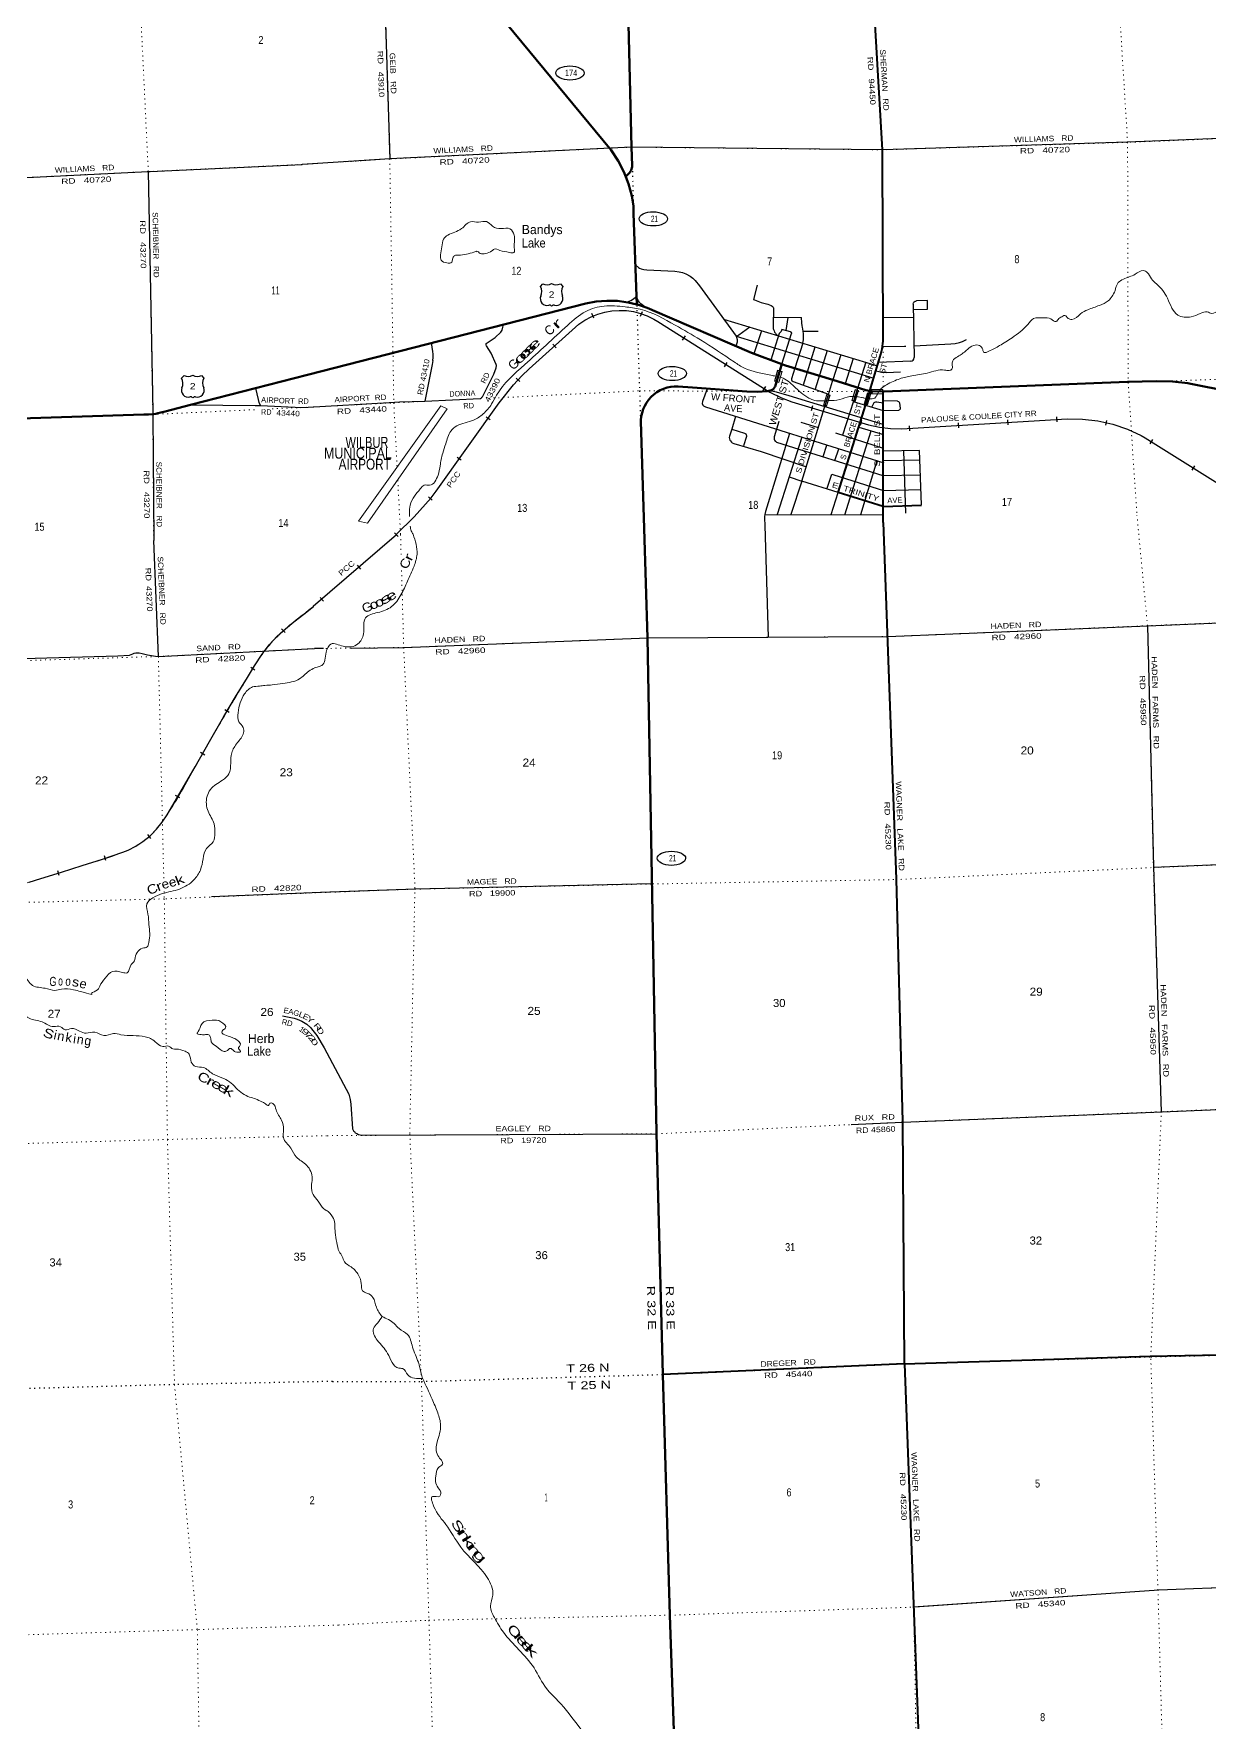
# Model space of a CAD drawing. Header units: feet. Extents: x 493183 to 745759, y 5472 to 195788.
# Drawn here: x 551022 to 576721, y 72721 to 109652 of the extents above; entities that cross this region are included whole.
import ezdxf
from ezdxf.enums import TextEntityAlignment as Align

# ---------------------------------------------------------------- set-up
doc = ezdxf.new("R2010")
doc.units = ezdxf.units.FT
doc.header["$LTSCALE"] = 70
doc.header["$PDMODE"] = 32
doc.header["$PDSIZE"] = 35
doc.linetypes.add('DOTTED', pattern=[1.5, 0.3, -1.2])
for name, color, linetype, lineweight in [('16', 7, 'Continuous', 25), ('17', 7, 'Continuous', 25), ('20', 7, 'Continuous', 70), ('23', 7, 'Continuous', 70), ('24', 7, 'Continuous', 25), ('26', 7, 'Continuous', 40), ('27', 7, 'Continuous', 13), ('29', 7, 'Continuous', 25), ('31', 7, 'Continuous', 13), ('34', 7, 'Continuous', 25), ('36', 7, 'Continuous', 13), ('39', 7, 'Continuous', 13), ('57', 7, 'Continuous', 13), ('59', 7, 'Continuous', 13), ('6', 7, 'DOTTED', 25), ('61', 7, 'Continuous', 13), ('7', 7, 'DOTTED', 13)]:
    doc.layers.add(name, color=color, linetype=linetype, lineweight=lineweight)
for name, color, linetype in [('30', 7, 'Continuous'), ('41', 7, 'Continuous'), ('55', 7, 'Continuous')]:
    doc.layers.add(name, color=color, linetype=linetype)

msp = doc.modelspace()

# ---------------------------------------------------------------- linework, layer by layer
at = {"layer": '16'}
for p, q in [((562100.45, 104124.92), (562151.76, 104183.68)), ((562343.52, 104189.65), (562343.24, 104189.45)), ((562535.61, 104183.77), (562587, 104124.92)), ((554254.96, 102119.91), (554306.27, 102178.67)), ((554498.03, 102184.64), (554497.75, 102184.44)), ((554690.12, 102178.76), (554741.51, 102119.91))]:
    msp.add_line(p, q, dxfattribs=at)
for centre, radius, start, end in [((562242.84, 104341.34), 182.07, 239.97227, 303.45418), ((562444.62, 104340.84), 181.52, 236.33975, 300.08743), ((562444.61, 104341.34), 182.07, 236.54582, 236.59441), ((562246.66, 103859.39), 151.42, 159.09177, 283.81923), ((561907.47, 104014.29), 222.05, 332.97043, 29.75871), ((562440.78, 103859.39), 151.42, 256.18077, 20.90823), ((562779.97, 104014.29), 222.05, 150.24129, 207.02957), ((554061.98, 102009.28), 222.05, 332.97043, 29.75871), ((554397.35, 102336.33), 182.07, 239.97227, 303.45418), ((554599.13, 102335.83), 181.52, 236.33975, 300.08743), ((554599.12, 102336.33), 182.07, 236.54582, 236.59441), ((554934.48, 102009.28), 222.05, 150.24129, 207.02957), ((554401.17, 101854.38), 151.42, 159.09177, 283.81923), ((554595.29, 101854.38), 151.42, 256.18077, 20.90823)]:
    msp.add_arc(centre, radius, start, end, dxfattribs=at)
for centre, major_axis, start_param, end_param in [((562302, 103660.57), (-19.56, 51.67), 4.95877769, 6.28318531), ((562385.45, 103660.57), (19.56, 51.67), 0, 1.32637542), ((554456.51, 101655.56), (-19.56, 51.67), 4.95877769, 6.28318531), ((554539.96, 101655.56), (19.56, 51.67), 0, 1.32637542)]:
    msp.add_ellipse(centre, major_axis=major_axis, ratio=0.929097, start_param=start_param, end_param=end_param, dxfattribs=at)
at = {"layer": '17'}
for centre in [(562744.92, 108794.5), (564567.1, 105603.62), (564982.3, 102220.86), (564964.07, 91618.1)]:
    msp.add_ellipse(centre, major_axis=(309.24, -1), ratio=0.500121, dxfattribs=at)
at = {"layer": '20'}
for points in [[(557004.55, 102193.96), (563089.59, 103753.33), (563319.68, 103795.73), (563552.94, 103813.85), (563786.81, 103807.49), (563967.95, 103783.46)], [(564203.59, 103732.14), (564018.74, 103776.72), (563967.95, 103783.46)], [(567378.67, 102425.31), (566713.34, 102671.37), (564547.71, 103607.97), (564466.64, 103643.54), (564411.05, 103663.29), (564246.18, 103721.87), (564203.59, 103732.14)], [(568491.9, 102079.76), (567458.73, 102395.7), (567378.67, 102425.31)], [(569302.23, 101838.81), (569313.74, 101836.21), (569333.71, 101833.01), (569610.97, 101824.51), (574934.8, 102036.43), (575578.91, 102050.85), (575918.98, 102046.64), (576256.74, 102006.91), (576284.97, 102001.95), (578084.24, 101644.72), (578510.85, 101590.98), (578940.73, 101582.13), (579369.19, 101618.26), (579458.58, 101631.54), (582089.37, 102137.09), (582906.97, 102240.68), (583104.11, 102252.75), (585720.91, 102309.81), (587958.52, 102374.99)], [(542996.94, 98858.9), (546402.89, 100691.6), (546574.41, 100770.32), (546752.25, 100837.09), (546926.07, 100900.65), (547080.87, 100949.94), (547338.86, 101015.65), (547735.94, 101094.59), (547901.47, 101128.3), (547951.61, 101137.09), (547952.77, 101137.2), (548244.43, 101157.21), (553426.66, 101326.15), (553531.63, 101327.2), (553621.66, 101330.82), (553648.32, 101331.89), (553692.59, 101339.52), (553737.15, 101350.67), (553802.52, 101368.27), (553891.07, 101390.56), (554445.61, 101533.65), (555870.9, 101901.43), (557004.55, 102193.96)], [(569302.23, 101838.81), (569216.96, 101858.04), (568491.9, 102079.76)]]:
    msp.add_lwpolyline(points, dxfattribs=at)
at = {"layer": '23'}
for p, q in [((564203.59, 103732.14), (564197.53, 103912.3)), ((564366.35, 98831.77), (564440.36, 96436.05))]:
    msp.add_line(p, q, dxfattribs=at)
for points in [[(563962.57, 106525.92), (563982.64, 106542.3), (564003.98, 106563.09), (564031.79, 106597.04), (564057.74, 106627.78), (564071.23, 106648.56), (564082.48, 106670.64), (564091.35, 106693.77), (564097.76, 106717.7), (564101.64, 106742.18), (564102.93, 106766.92), (564102.93, 106767.25), (564091.22, 107173.04), (563962.07, 112556.7), (563878.9, 116694.77)], [(563962.57, 106525.92), (563922.84, 106628.81), (563797.15, 106874.26), (563646.49, 107105.23), (563472.51, 107319.19), (556673.76, 115551.74)], [(564197.53, 103912.3), (564136.74, 105719.44), (564131.77, 105884.47), (564094.1, 106105.33), (564022.19, 106371.56), (563962.57, 106525.92)], [(564366.35, 98831.77), (564294.98, 101176.3), (564295.78, 101199.53), (564304.06, 101280.59), (564320.77, 101360.33), (564345.72, 101437.89), (564378.64, 101512.42), (564419.17, 101583.09), (564466.87, 101649.15), (564521.21, 101709.85), (564581.59, 101764.54), (564647.37, 101812.63), (564717.81, 101853.57), (564792.14, 101886.92), (564869.55, 101912.33), (564949.19, 101929.5), (565030.2, 101938.25), (565111.67, 101938.49), (565420.28, 101918.13), (566609.09, 101828.1), (566845.54, 101822.42), (567053.95, 101837.99), (567121.95, 101849.32), (567136.88, 101852.94), (567151.34, 101858.11), (567165.19, 101864.75), (567178.27, 101872.81), (567190.43, 101882.19), (567201.55, 101892.79), (567211.5, 101904.5), (567220.16, 101917.18), (567227.46, 101930.7), (567230.28, 101937.03), (567260.39, 102036.11), (567371.45, 102401.56), (567378.67, 102425.31)], [(564440.36, 96436.05), (564636.6, 85603.9), (564773.92, 80328.7)], [(564773.92, 80328.7), (564929.67, 75062.33), (565108.04, 69802.85), (565366.64, 64506.21), (565550.48, 59152.68)]]:
    msp.add_lwpolyline(points, dxfattribs=at)
at = {"layer": '24'}
for points in [[(563967.95, 103783.46), (564002.97, 103790.9), (564003.96, 103791.11), (564040.94, 103802.45), (564076.53, 103817.59), (564110.34, 103836.37), (564142.01, 103858.59), (564171.18, 103883.99), (564197.53, 103912.3)], [(564410.77, 103663.3), (564385.13, 103679.77), (564351.87, 103699.05), (564320.81, 103721.71), (564292.29, 103747.48), (564266.62, 103776.1), (564244.08, 103807.24), (564224.92, 103840.57), (564209.34, 103875.72), (564197.53, 103912.3)]]:
    msp.add_lwpolyline(points, dxfattribs=at)
at = {"layer": '26'}
for p, q in [((569210.42, 101545.02), (569302.07, 101838.28)), ((569302.07, 101838.28), (569302.23, 101838.81)), ((568608.9, 99620.34), (569210.42, 101545.02)), ((569594.88, 99312.13), (568608.28, 99620.58)), ((569594.83, 98965.61), (569594.88, 99312.13)), ((570054.36, 80561.52), (564773.92, 80328.7))]:
    msp.add_line(p, q, dxfattribs=at)
for points in [[(569302.23, 101838.81), (569541.77, 102645.84), (569570.33, 102759.47), (569586.86, 102875.47), (569590.32, 102928.15), (569579.63, 107114.13), (569278.85, 112229.49)], [(569594.88, 99312.13), (569595.26, 101798.51), (569595.26, 101823.88)], [(569594.88, 99312.13), (569595.93, 99311.8), (570431.64, 99340.48)], [(569594.83, 98965.61), (569688.61, 96345.81), (569873.33, 91159.14), (570011.72, 85862.22), (570054.36, 80561.52)], [(570054.36, 80561.52), (575432.79, 80725.78), (586077.12, 80933.19), (588517.48, 80981.93)], [(570060.32, 80562.16), (570379.98, 71998.45)]]:
    msp.add_lwpolyline(points, dxfattribs=at)
at = {"layer": '29'}
for p, q in [((564425.94, 104489.7), (565038.66, 104461.94)), ((565573.31, 104138.63), (566375.04, 103035.03)), ((566104.69, 103407.4), (569466.43, 102391.24)), ((567193.72, 103622.1), (567187.27, 103294.12)), ((567190.34, 103451.79), (567807.69, 103448.74)), ((567507.73, 103447.61), (567466.74, 103160.64)), ((570250.86, 103739.32), (570269.7, 102574.49)), ((566933.87, 103156.76), (566765.25, 102648.18)), ((567379.55, 102428.2), (567587.43, 103098.18)), ((567846.92, 103146.68), (568173.48, 103145.11)), ((566375.04, 103035.03), (569385.02, 102117.74)), ((568100.66, 102800.4), (567841.95, 101965.89)), ((568367.48, 102723.64), (568102.76, 101874.97)), ((570269.67, 102823.54), (571068.47, 102866.74)), ((568667.44, 102632.92), (568491.9, 102079.76)), ((568936, 102549.19), (568761.44, 101997.34)), ((570199.36, 102490.5), (569491.88, 102465.05)), ((567624.37, 102044.68), (568397.01, 101770.58)), ((569664.47, 102240.54), (569973.05, 102254.2)), ((565743.17, 101885.46), (565644.17, 101608.45)), ((569908.23, 101616.14), (569597.26, 101622.36)), ((565704.77, 101490.32), (569607.25, 100264.7)), ((566364.98, 101277.53), (566282.23, 101006.19)), ((566280.46, 101005.01), (566229.36, 100851.28)), ((566280.46, 101005.01), (566563.54, 100916.14)), ((566600.89, 100842.58), (566536.94, 100635.94)), ((567542.18, 100912.46), (567018.16, 99201.26)), ((567312.04, 101172.98), (567209.48, 100835.35)), ((567810.68, 100828.93), (567275.02, 99137.68)), ((567795.9, 101154.07), (568172.59, 101037.19)), ((568553.32, 100920.1), (569595.07, 100587.74)), ((568757.12, 99133.32), (569326.75, 100967.11)), ((569059.67, 101047.75), (569599.88, 100884.65)), ((568280.74, 100402.19), (568362.04, 100650.43)), ((568538.84, 100321.94), (568622.55, 100571.41)), ((570035.99, 100530.42), (570078.57, 99169.49)), ((569452.99, 100308.42), (569094.35, 99132.32)), ((569601.62, 100318.93), (570396.98, 100329.8)), ((567535.04, 99962.74), (567815.59, 99868.41)), ((567815.59, 99868.41), (567572.56, 99136.8)), ((568456.97, 99134.2), (568608.9, 99620.34)), ((567002.42, 99138.48), (569595.66, 99130.85)), ((567008.23, 98900.06), (567074.72, 96452.46)), ((553746.27, 96032.29), (553643.29, 98565.82)), ((557354.97, 96208.91), (557157.07, 96205.12)), ((557960.4, 96215.17), (559109.05, 96227.43)), ((557289.25, 90867.73), (554908.6, 90772.36))]:
    msp.add_line(p, q, dxfattribs=at)
for points in [[(558123.11, 133697.63), (558123.56, 133679.67), (558233.26, 128422.42), (558380.79, 123097.75), (558503.14, 117740.08), (558630.92, 112402.72), (558805.46, 106913.65)], [(587811.48, 107703.68), (585592.65, 107663.27), (580271.97, 107495.51), (574930.48, 107282.8), (569579.57, 107116.15), (564091.22, 107173.04), (558805.46, 106913.65), (556890.59, 106795.66)], [(553525.14, 106638.51), (553569.51, 106641.17), (556890.59, 106795.66)], [(542708.26, 106166.77), (548054.98, 106369.91), (553525.14, 106638.51)], [(553525.14, 106638.51), (553622.23, 101399.36), (553624.17, 101326.87), (553643.29, 98565.82)], [(564174.64, 104595.91), (564243.72, 104539.02), (564267.1, 104524.54), (564304.95, 104508.38), (564356.16, 104496.69), (564425.94, 104489.7)], [(565038.66, 104461.94), (565132.15, 104445.45), (565207.85, 104427.63), (565276.88, 104400.9), (565374.85, 104347.43), (565428.29, 104307.34), (565479.51, 104253.87), (565573.31, 104138.63)], [(566835.45, 104150.63), (566760.05, 103842.12), (566776.44, 103832.53), (566927.75, 103777.14)], [(566927.75, 103777.14), (567068.77, 103735.09), (567146.71, 103708.36), (567165.63, 103696.66), (567175.65, 103686.63), (567184.56, 103672.71), (567191.24, 103649.88), (567193.72, 103622.1)], [(570250.86, 103739.32), (570256.82, 103766.71), (570263.5, 103777.85), (570270.18, 103786.76), (570291.33, 103801.24), (570304.69, 103806.81), (570318.48, 103809.91)], [(570257.47, 103624.26), (570564.4, 103631.24), (570558.79, 103817.12), (570318.48, 103809.91)], [(567846.92, 103146.68), (567826.38, 103234.84), (567821.93, 103267.14), (567817.48, 103328.4), (567807.69, 103448.74)], [(569592.16, 103445.45), (570251.6, 103451.28), (570253.67, 103449.33)], [(559568.01, 101618.64), (560781.26, 101671.72), (560794.24, 101677.28), (560807.21, 101688.41), (560820.18, 101701.39), (560829.45, 101714.37), (560858.89, 101768.62), (561079.62, 102209.99), (561127.83, 102344.89), (561138.95, 102394.96), (561134.77, 102421.19), (561021.73, 102664.41), (560916.83, 102825.12), (560910.08, 102842.81), (560910.08, 102857.65), (560915.64, 102874.34), (560931.27, 102892.06), (561064.25, 102976.15), (561108.38, 103009.71), (561235.33, 103125.62), (561250.16, 103146.02), (561260.99, 103170.8), (561279.51, 103235.83), (561288.1, 103291.68)], [(566679.36, 103232.16), (566439.13, 103058.14), (566416.37, 103046.18), (566376.79, 103034.16)], [(567565.96, 103133.29), (567376.93, 103185.93), (567364.49, 103140.98), (567319.49, 103097.32), (567133.65, 102513.43), (567125.7, 102506.56)], [(567187.27, 103294.12), (567186.78, 103239.43), (567190.11, 103209.08), (567195.69, 103185.97), (567206.81, 103153.95), (567220.18, 103128.05), (567236.32, 103102.16), (567245.79, 103090.18), (567260.25, 103074.31), (567282.53, 103052.31)], [(567565.96, 103133.29), (567571.43, 103130.41), (567572.82, 103129.3), (567577.55, 103125.12), (567582, 103119.83), (567585.62, 103112.87), (567587.29, 103105.35), (567587.43, 103098.18)], [(567832.98, 102884.99), (567849.76, 102959.72), (567853.1, 103007.61), (567854.22, 103049.94), (567853.1, 103091.15), (567846.92, 103146.68)], [(559746.3, 102507.82), (559752.45, 102571.35), (559750.41, 102643.91), (559743.92, 102704.17), (559715.85, 102888.77)], [(566375.04, 103035.03), (566398.56, 102962.65), (566401.34, 102942.6), (566400.78, 102919.21), (566397.44, 102905.28), (566369.05, 102820.63)], [(567832.98, 102884.99), (567659.98, 102337.89), (567588.14, 102102.79)], [(569576.18, 102810.45), (570059.53, 102820.92), (570086.56, 102820.05)], [(571068.47, 102866.74), (571168.65, 102880.08), (571257.72, 102900.13), (571324.52, 102924.63), (571417.29, 102964.44)], [(559746.3, 102507.82), (559729.09, 102414.88), (559568.6, 101618.66)], [(569209.8, 102467.2), (568940.14, 101619.39), (568702.57, 100872.48)], [(570199.36, 102490.5), (570228.98, 102499.7), (570250.13, 102515.29), (570260.15, 102535.34), (570269.7, 102574.49)], [(567588.14, 102102.79), (567587, 102079.22), (567591.45, 102068.08), (567602.58, 102058.06), (567624.37, 102044.68)], [(568393.99, 101759.64), (568484.25, 102054.76), (568491.9, 102079.76)], [(569664.47, 102240.54), (569593.25, 102240.73), (569556.51, 102242.96), (569498.61, 102254.1), (569432.59, 102270.54)], [(555870.9, 101901.43), (555924.53, 101650.3), (555942.14, 101586.21), (555975.25, 101519.03)], [(557022.14, 101483.79), (558791.36, 101584.08), (559017.45, 101598.92), (559568.6, 101618.66)], [(565644.17, 101608.45), (565637.52, 101564.62), (565650.88, 101531.2), (565666.46, 101511.15), (565704.77, 101490.32)], [(567537.47, 101733.72), (567257.44, 101809.67), (567103.8, 101844.2)], [(569589.99, 101105.35), (567986.31, 101594.93), (567537.47, 101733.72)], [(568608.28, 99620.58), (567815.59, 99868.41), (568393.99, 101759.64)], [(568935.63, 101605.21), (569593.02, 101413.11), (569931.76, 101419.32)], [(569348.01, 101484.65), (569387.29, 101574.08), (569398.42, 101586.33), (569410.67, 101595.25), (569429.59, 101600.82), (569451.86, 101600.82), (569594.77, 101577.98)], [(569908.23, 101616.14), (569925.04, 101611.95), (569935.06, 101606.38), (569941.74, 101596.36), (569949.47, 101576.26), (569961.49, 101458.76), (569960.66, 101441.53), (569953.98, 101429.28), (569947.3, 101424.83), (569931.76, 101419.32)], [(554445.61, 101533.65), (555862.97, 101523.83), (555975.25, 101519.03)], [(555975.25, 101519.03), (556738.61, 101486.42), (556853.62, 101481.12), (557022.09, 101485.86)], [(566229.36, 100851.28), (566227.59, 100817.78), (566229.82, 100792.16), (566238.73, 100765.43), (566250.97, 100747.61), (566278.81, 100718.65), (566294.39, 100707.51), (566325.31, 100692.96)], [(566563.54, 100916.14), (566587.21, 100900.21), (566598.34, 100882.38), (566601.68, 100864.56), (566600.89, 100842.58)], [(567209.48, 100835.35), (567207.34, 100797.17), (567210.68, 100777.12), (567215.14, 100761.53), (567232.95, 100738.14), (567242.97, 100730.34), (567263.09, 100718.79)], [(566325.31, 100692.96), (566922.94, 100514.55), (567915, 100181.67)], [(567263.09, 100718.79), (569583.18, 99989.96), (570407.44, 100003.58)], [(570431.46, 99346.52), (570385.65, 100538.26), (569603.59, 100524.49)], [(568360.9, 99693.95), (568469.17, 100023.02), (568511.88, 100008.18), (569596.51, 99665.15), (570418.48, 99684.31)], [(567018.16, 99201.26), (567002.42, 99138.48), (566995.79, 99093.52), (566994.68, 99054.54), (567008.23, 98900.06)], [(559109.05, 96227.43), (564443.79, 96437.52), (569692.36, 96467.33), (575381.46, 96704.01), (580618.71, 96919.62), (585959.8, 97038.01), (588096.39, 97090.14)], [(575372.38, 96704.21), (575501.05, 91430.52), (575673.55, 86074.6)], [(549490.54, 95950.23), (552860.92, 96044.37), (553116.73, 96057.93), (553184.07, 96089.73), (553218.8, 96103.29), (553254.38, 96108.37), (553291.65, 96110.07), (553322.99, 96108.37), (553388.44, 96096.85), (553509.87, 96066.62), (553681.62, 96041.28), (553746.27, 96032.29), (557157.07, 96205.12)], [(588235.14, 91782.31), (586119.18, 91742.8), (580850.95, 91632.15), (575500.27, 91415.26)], [(564527.59, 91055.72), (559356.81, 90942.79), (557289.25, 90867.73)], [(556456.59, 88170.14), (556711.23, 88118.89), (556776.8, 88095.95), (556880.66, 88051.86), (556993.32, 87986.07), (557077.66, 87909.92), (557097.37, 87890.21), (557211.63, 87744.33), (557373.39, 87470.49)], [(557373.39, 87470.49), (557910.89, 86456.97), (557942.01, 86345.45), (557955.33, 86243.01), (557992.77, 85703.93), (557998.08, 85688.77), (558013.85, 85659.84), (558033.13, 85638.8), (558052.06, 85611.23), (558081.85, 85597.2), (558120.27, 85578.96), (558197.91, 85558.92), (564634.39, 85591.28)], [(568892.11, 85794.58), (570012.97, 85845.94), (575692.66, 86074.35), (580959.29, 86290.93), (586268.23, 86413.82), (588375.32, 86419.88)], [(588650.26, 75902.8), (586382.76, 75931.38), (584322.4, 75905.07), (584132.02, 75920.1), (583583.41, 75999.22), (580932.2, 76268.7), (580790.93, 76283.12), (580723.36, 76277.89), (580636.72, 76262.08), (580497.91, 76209.7), (579788.14, 75825.6), (579746.09, 75811.58), (579620.1, 75771.33), (579422.49, 75756.79), (575621.23, 75612.7), (570257.49, 75238.95)]]:
    msp.add_lwpolyline(points, dxfattribs=at)
at = {"layer": '31'}
for p, q in [((568284.9, 101531.37), (568358.82, 101770.19)), ((568358.82, 101770.19), (568430.47, 101748.01)), ((568906.28, 101633), (568981.72, 101871.35)), ((568981.72, 101871.35), (569053.22, 101848.72))]:
    msp.add_line(p, q, dxfattribs=at)
for points in [[(568430.47, 101748.01), (568356.54, 101509.19), (568284.9, 101531.37)], [(569053.22, 101848.72), (568977.78, 101610.37), (568906.28, 101633)]]:
    msp.add_lwpolyline(points, dxfattribs=at)
for points in [[(568294.91, 101536.64), (568364.09, 101760.17), (568420.45, 101742.73), (568351.26, 101519.2)], [(568916.31, 101638.21), (568986.93, 101861.31), (569043.18, 101843.5), (568972.56, 101620.4)]]:
    msp.add_lwpolyline(points, close=True, dxfattribs=at)
at = {"layer": '34'}
for p, q in [((563267.16, 103428.02), (563226.02, 103530.69)), ((564288.81, 103473.56), (564326.94, 103577.39)), ((565208.29, 102950.77), (565267.27, 103044.35)), ((562444.32, 102780.5), (562370.27, 102862.67)), ((566125.45, 102369.59), (566184.43, 102463.16)), ((561651.96, 102045.49), (561571.21, 102121.08)), ((566966.78, 101846.55), (567025.76, 101940.12)), ((560999.73, 101204.82), (560909.71, 101269.09)), ((568025.95, 101415.4), (568057.94, 101521.28)), ((569096.98, 101092.29), (569128.97, 101198.18)), ((572327.18, 101095.97), (572320.59, 101206.38)), ((573397.33, 101162.44), (573390.74, 101272.86)), ((574460, 101087.51), (574484.44, 101195.39)), ((570173.01, 100967.41), (570166.42, 101077.83)), ((571243.16, 101033.89), (571236.57, 101144.3)), ((575427.51, 100684.89), (575486.32, 100778.57)), ((560366.69, 100322.66), (560276.67, 100386.93)), ((576345.7, 100105.35), (576404.52, 100199.03)), ((559734.95, 99449.3), (559652.2, 99522.7)), ((558949.94, 98694.99), (557131.8, 97122.38)), ((558986.8, 98658.6), (558908.5, 98736.72)), ((558090.47, 98027.22), (558162.83, 97943.57)), ((557281.23, 97323.82), (557353.59, 97240.16)), ((556515.44, 96554.9), (556440.15, 96635.93)), ((555858.04, 95732.44), (555764.09, 95790.82)), ((555294.48, 94805.71), (555199.35, 94862.15)), ((554763.31, 93875.43), (554667.2, 93930.17)), ((554216.04, 92936.55), (554120.91, 92992.98)), ((553583.07, 92052.82), (553513.87, 92139.11)), ((552600.19, 91569.36), (552565.27, 91674.31)), ((551579.15, 91239.13), (551545.99, 91344.65))]:
    msp.add_line(p, q, dxfattribs=at)
at = {"layer": '34', "lineweight": 13}
msp.add_line((558949.22, 98695.82), (557131.08, 97123.21), dxfattribs=at)
at = {"layer": '34'}
for points in [[(558947.37, 98696.39), (559337.4, 99087.34), (559707.44, 99504.5), (559817.31, 99647.14), (561199.36, 101582.88), (561508.94, 101972.6), (561695.94, 102172.37), (561850.28, 102322.24), (562936.9, 103301.36), (563068.09, 103389.3), (563207.73, 103463.02), (563354.3, 103521.75), (563506.22, 103564.84), (563661.81, 103591.81), (563819.35, 103602.37), (563977.15, 103596.41), (564133.46, 103573.98), (564286.57, 103535.33), (564434.79, 103480.9), (564576.51, 103411.27), (564667.99, 103355.88), (567117.41, 101811.97), (567371.63, 101687.85), (567593.32, 101604.9), (569274.44, 101096.98), (569512.31, 101043.82), (569754.42, 101015.81), (569998.14, 101013.27), (570119.41, 101021.53), (573614.17, 101230.08), (573950.4, 101225.59), (574284.34, 101185.97), (574612.3, 101111.66), (574930.7, 101003.48), (575236.02, 100862.62), (575320.74, 100816.39), (577381.07, 99522.89)], [(553408.85, 91986.43), (553566.06, 92112.51), (553704.59, 92257.61), (553826.46, 92409.76), (553935.19, 92570.05), (554246.27, 93094.56), (554552.85, 93621.48), (554865.71, 94170.86), (555179.84, 94719.51), (555433.9, 95147.67), (555691.93, 95573.52), (555850.13, 95828.1), (556014.24, 96079.36), (556169.7, 96284.62), (556346.54, 96472.49), (556523.5, 96636.92), (556708.25, 96791.39), (556923.2, 96959.46), (557134.3, 97124.53)], [(550920.8, 91098.97), (551175.12, 91172.11), (551627.55, 91314.31), (552079.48, 91457.74), (552524.07, 91601.57), (552967.59, 91749.14), (553083.79, 91794.98), (553249.83, 91882.42), (553408.94, 91986.49)]]:
    msp.add_lwpolyline(points, dxfattribs=at)
at = {"layer": '34', "lineweight": 13}
msp.add_spline([(526195.76, 95906.5), (526599.39, 96154.21), (527112.35, 96340.42), (527677.63, 96408.49), (528242.29, 96391.81), (529194.18, 96238.44), (529909.28, 96143.61), (530152.48, 96062.99), (530508.37, 95871.3), (531349.44, 95346.85), (531643.32, 95248.93), (531956.72, 95189.67), (532210.26, 95093.08), (533172.86, 94655.43), (534081.98, 94283.45), (534548.96, 94077.49), (535082.44, 93995.73), (536669.25, 93719.94), (537106.53, 93604.27), (537628.82, 93344.78), (538527.5, 92994.81), (538827.65, 93005.94), (539109.99, 93119.66), (539601.26, 93521.38), (540064.76, 93773.33), (540458.3, 93866.74), (540849.23, 93873.35), (541547.18, 93717.7), (542181.09, 93534.75), (542874.65, 93401.22), (544021.91, 93134.14), (545400.08, 92798.33), (545802.51, 92718.39), (546002.14, 92590.63), (546247.69, 92366.8), (546614.75, 91985.65), (546850.95, 91840.35), (547294.71, 91698.56), (548064.15, 91485.62), (549092.06, 91244.77), (549978.01, 91055.98), (550309.09, 91025.27), (550661.6, 91039.3), (551175.44, 91171.06), (552079.82, 91456.69), (552967.97, 91748.11), (553409.54, 91985.57), (553705.42, 92256.88), (553936.12, 92569.46), (554553.8, 93620.93), (555180.79, 94718.96), (555692.87, 95572.94), (556015.14, 96078.73), (556347.32, 96471.71), (556708.94, 96790.53), (557138.81, 97126.65)], degree=3, dxfattribs=at)
at = {"layer": '36'}
msp.add_lwpolyline([(558123.67, 98988.97), (559921.11, 101516.56), (560057.08, 101445.6), (558318.19, 98950.36)], close=True, dxfattribs=at)
at = {"layer": '39'}
for points in [[(587860.09, 106118.02), (587805.44, 106071.52), (587778.56, 105959.9), (587691.86, 105896.86), (587593.63, 105883.83), (587504.38, 105838.84), (587450.64, 105750.6), (587338.74, 105723.06), (587232.76, 105699.73), (587152.56, 105689.26), (587059.95, 105622.01), (586932.33, 105581.91), (586869.7, 105521.61), (586737.24, 105441.07), (586661.77, 105406.57), (586610.5, 105370.78), (586487.39, 105246.19), (586314.21, 105249.06), (586183.5, 105245.13), (586029.66, 105274.77), (585915.45, 105257.23), (585830.93, 105256.71), (585814.44, 105201.82), (585808.96, 105115.02), (585753.44, 105018.66), (585598.16, 104893.11), (585537.14, 104778.45), (585406.16, 104647.59), (585293.97, 104630.12), (585004.71, 104542.86), (584858.92, 104504.23), (584730.94, 104476.21), (584651.99, 104423.47), (584633.07, 104382.61), (584548.39, 104319.62), (584520.43, 104244.24), (584502.59, 104167.14), (584483.85, 104120.24), (584387.74, 104103.25), (584166.72, 104090.57), (584035.01, 104052.37), (583751.5, 103906.85), (583496.97, 103734), (583249.06, 103609.7), (583095.65, 103556.74), (582842.11, 103486.67), (582614.9, 103342.85), (582430.55, 103315.15), (582262.23, 103289.95), (582095.98, 103262.8), (581898.45, 103243.3), (581465.37, 103284.17), (581212.81, 103316.88), (581039.2, 103402.34), (580967.22, 103386.07), (580851.72, 103344.32), (580587.59, 103292.07), (580215.7, 103208.38), (580033.91, 103094.12), (579992.05, 103012.27), (579939.32, 102889.8), (579771.31, 102786.04), (579637.65, 102745.76), (579311.57, 102814.55), (579093.21, 102779.79), (578842.93, 102667.51), (578530.55, 102545.3), (578256.23, 102565.28), (577769.84, 102746.11), (577557.67, 102842.5), (577483.72, 102892.66), (577463.35, 103037.11), (577402.05, 103136.01), (577203.51, 103383.92), (577028.93, 103570.08), (576933.7, 103591.4), (576776.38, 103534.29), (576678.79, 103567.63), (576522.77, 103534.74), (576325.65, 103462.34), (576032.7, 103499.88), (575905.44, 103651.2), (575806.45, 103867.84), (575571.75, 104181.15), (575459.88, 104288.6), (575367.11, 104430.88), (575281.4, 104470.62), (575102.56, 104392.72), (574844.12, 104284.22), (574733.65, 104208.38), (574662.54, 104026.93)], [(560686.96, 104886.83), (560521.3, 104839.55), (560351.03, 104812.28), (560214.76, 104792.07), (560178.52, 104724.49), (560158.42, 104655.39), (560054.27, 104638.16), (559929.7, 104698.89), (559916.13, 104817.36), (559943.12, 104993.45), (559980.46, 105159.79), (560074.43, 105249.24), (560374.2, 105389.2), (560573.02, 105540.23), (560746.38, 105531.33), (560923.16, 105542.68), (561050.93, 105441.75), (561241.63, 105391.06), (561433.03, 105384.72), (561523.67, 105246.4), (561533.04, 105133.86), (561525.74, 104972.45), (561518.84, 104865.46), (561424.15, 104868.67), (561211.45, 104914.67), (561089.9, 104941.24), (561036.74, 104901.36), (560897.52, 104844.8), (560782.66, 104849.41), (560704.88, 104893.42), (560683.78, 104885.92)], [(574662.54, 104026.93), (574513.96, 103810.91), (574321.7, 103710.45), (574066.86, 103616.16), (573906.54, 103524.72), (573714.93, 103402.11), (573639.81, 103424.03), (573598.28, 103467.11), (573567.34, 103492.37), (573519.56, 103474.82), (573434.58, 103421.9), (573372.02, 103359.58), (573259.57, 103418.66), (573093.9, 103439.88), (572879.08, 103421.34), (572752.01, 103294.63), (572410.45, 103002.31), (572137.77, 102830.92), (571899.91, 102706.93), (571795.94, 102683.66), (571768.01, 102743.26), (571698.91, 102833.87), (571568.02, 102835.99), (571433.78, 102747.34), (571248.8, 102604.78), (571132.42, 102524.72), (571105.7, 102475.57), (571103.94, 102398.95), (571096.33, 102316.12), (571038.78, 102288.2), (570935.87, 102297.2), (570557.47, 102229.43), (570219.05, 102170.91), (569957.29, 102106.64), (569663.31, 101974.92), (569550.18, 101893.7), (569466.15, 101770.25)], [(567241.03, 102161.89), (567137.16, 102185.19), (566558.98, 102339.1), (566335.62, 102473.43), (565596.73, 102956.96), (565045.78, 103278.91), (564276.98, 103627.63), (563949.79, 103680.05), (563491.35, 103696.89), (563090.67, 103576.84), (562691.03, 103274.72), (561756.42, 102414.56), (561140.7, 101750.04), (561031.64, 101554.55), (560846.35, 101337.54), (560639.01, 101202.37), (560270.45, 101074.45), (560138.93, 100961.7), (560028.45, 100682.36), (559962.08, 100476.88), (559905.71, 100205.2), (559859.56, 99996.3), (559676.85, 99777.24), (559560.04, 99779.78), (559469.92, 99696.49), (559345.75, 99539.64), (559250.92, 99343.37), (559236.23, 99159.58), (559234.21, 99091.85)], [(568395.91, 101630.05), (568099.35, 101633.79), (568015.64, 101661.7), (567678.76, 101907.29), (567406.88, 102116.73), (567241.03, 102161.89)], [(569011, 101717.23), (568861.83, 101717.15), (568642.41, 101650.12), (568395.91, 101630.05)], [(569011, 101717.23), (569049.62, 101709.1), (569116.69, 101698.93), (569187.83, 101682.67), (569292.46, 101669.21)], [(569466.15, 101770.25), (569408.22, 101685.19), (569290.47, 101668.95)], [(559315.95, 98706.43), (559400.67, 98268.75), (559334.85, 98003.83), (559191.39, 97677.3), (559049.46, 97376.99), (558844.07, 97122.07), (558541.42, 96992.63), (558274.86, 96877.83), (558232.86, 96526.63), (558109.64, 96307.19), (557785.38, 96253.99), (557519.81, 96304.42), (557416.08, 96123.55), (557317.66, 95835.08), (557270.06, 95815.03), (557160.93, 95779.95)], [(559250.24, 98885.14), (559250.43, 98883.98), (559275.71, 98777.96), (559315.95, 98706.43)], [(557167.38, 95783.55), (557033.07, 95708.59), (556834.21, 95543.83), (556467, 95442.8), (556233.71, 95410.61), (556074.69, 95397.83), (555955.99, 95383.72), (555805.13, 95365.02), (555630.21, 95214.79), (555487.85, 94800.82), (555507.28, 94599.4), (555597.89, 94481.9), (555605.96, 94358.97), (555474.39, 94146.92), (555349.1, 93920.86), (555326.54, 93698.56), (555288.03, 93465.9), (555149.22, 93326.36), (554882.48, 93122.12), (554794.94, 92805.91), (554833.83, 92647.18), (554963.3, 92372.98), (554980.78, 92167.49), (554943.52, 91981.25), (554798.8, 91833.55), (554723.92, 91606.32), (554663.44, 91361.18), (554523.85, 91146.99), (554210.69, 90945.99), (553831.39, 90844.76), (553621.26, 90752.43), (553494.41, 90621.17), (553518.3, 90393.6), (553540.18, 90165.99), (553557.46, 89972.61), (553536.55, 89772.52), (553497.74, 89681.08), (553401.48, 89651.2), (553234.17, 89406.28), (553234.2, 89404.26), (553151.35, 89293.91), (553061.61, 89112.84), (552958.64, 89123.2), (552744.67, 89141.78), (552579.74, 88997.76), (552463.66, 88824.31), (552380.78, 88715.99), (552289.11, 88651.89), (552291.16, 88649.91), (552177.98, 88668.17), (552044.39, 88702.23), (551890.51, 88744.01), (551628.35, 88751.68), (551479.56, 88728.99), (551271.22, 88773.89), (550996.07, 88835.81), (550815, 89060.72), (550702.68, 89149.61), (550521.26, 89150.58), (550336.07, 89135.34), (550191.81, 89082.46), (550070.8, 89086.47), (550018.77, 89063.4), (549982.24, 89078.92), (549915.54, 89089.9), (549838.87, 89094.65), (549804.26, 89096.96), (549802.53, 89098.07)], [(557461.8, 83889.81), (557365.09, 83950.25), (557241.4, 84117.62), (557130.17, 84263.02), (557092.84, 84450.01), (557108.39, 84607.64), (557077.5, 84770.54), (556868.15, 84999.01), (556764.03, 85079.96), (556641.89, 85275.61), (556478.79, 85510.91), (556484.11, 85678.46), (556440.36, 85887.53), (556317.67, 86117.47), (556250.93, 86253.53), (556186.35, 86258.49), (556156.89, 86211.59), (556085.7, 86250.74), (556008.43, 86291.8), (555872.36, 86354.05), (555740.65, 86396.21), (555588.26, 86470.3), (555297.78, 86729.68), (555135.08, 86817.71), (554932.08, 86905.07), (554726.27, 87040.79), (554560.6, 87064.22), (554466.35, 87157.44), (554419.14, 87332.17), (554331.4, 87397.26), (554135.14, 87442.36), (554064.51, 87447.22), (553968.78, 87508.14), (553839.88, 87501.93), (553676.92, 87606.1), (553457.43, 87715.37), (552928.62, 87758.88), (552762.95, 87782.3), (552551.99, 87740.4), (552355.2, 87817.77), (552166.15, 87792.38), (552020.3, 87836.32), (551849.97, 87898), (551707.4, 87865.32), (551605.48, 87934.21), (551456.27, 87937.74), (551202.66, 88038.36), (550919.15, 88118.3), (550766, 88238.78), (550452.77, 88411.02), (550086.38, 88505.7), (549880.3, 88657.56), (549771.68, 88766.68), (549809.01, 88948.89), (549800.58, 89094), (549804.54, 89098.11), (549787.63, 89146.24), (549619.94, 89169.63), (549380.47, 89268.47), (549093.21, 89332.21), (548892.16, 89423.63), (548840.89, 89354.17), (548661.08, 89379.37), (548517.64, 89399.14), (548332.78, 89486.8), (548153.86, 89703.68), (547984.46, 89831.95), (547845.58, 89819.52), (547698.57, 89934.04), (547566.7, 89986.28), (547449.72, 90113.43), (547219.73, 90248.74), (546981.09, 90297.16), (546790.87, 90342.36), (546600.76, 90504.58), (546406.78, 90533.58), (546214.15, 90602.95), (546122.91, 90635.71), (546067.14, 90717.48), (545954.17, 90723.64), (545862.63, 90651.48), (545761.88, 90526.71), (545624.03, 90451.75), (545514.48, 90494.28), (545395.36, 90506.39), (545257.11, 90578.7), (544942.88, 90811.45), (544682, 90986.59), (544680.02, 90984.54), (544306.96, 91117.44), (543755.67, 91424.86)], [(554617.49, 87831.39), (554626.39, 87846.1), (554657.53, 87913.2), (554700.38, 88004.71), (554918.9, 88077), (555114.96, 88044), (555215.98, 87906.5), (555154.31, 87857.04), (555130.82, 87814.28), (555238.88, 87739.44), (555468.24, 87642.45), (555538.14, 87558.89), (555522.92, 87504.16), (555499.1, 87481.57), (555540.86, 87393.51), (555428.08, 87387.56), (555375.06, 87425), (555320.09, 87458.37), (555256.3, 87414.92), (555186.1, 87393.56), (555006.85, 87507.54), (554902.49, 87602.62), (554886.87, 87695.16), (554847.55, 87757.03), (554754.83, 87757.48), (554655.95, 87763.88), (554593.19, 87780.98), (554617.49, 87831.39)], [(557459.48, 83891.26), (557577.96, 83736.97), (557609.79, 83435.23), (557646.19, 83214.15), (557700.33, 83017.5), (557764.94, 82909.67), (557815.64, 82789.54), (557959.05, 82680.87), (558121.98, 82499.96), (558181.91, 82317.51), (558209.12, 82156.73), (558307.02, 82105.81), (558436, 82013.04), (558512.72, 81796.59), (558635.63, 81594.93)], [(558635.63, 81594.93), (558537.33, 81448.4), (558446.58, 81330.18), (558532.05, 81077.59), (558757.57, 80788.82), (559001.86, 80468.09), (559080.85, 80457.18), (559200.59, 80317.93), (559524.08, 80239.61)], [(558635.63, 81594.93), (558901.11, 81439.73), (559008.17, 81330.52), (559192.31, 81204.32), (559302.46, 80927.93), (559429.8, 80595.37), (559494.92, 80350.54), (559520.95, 80240.37)], [(559521.09, 80246.16), (559729.5, 79789.9), (559854.31, 79485.52), (559915.76, 79220.48), (559843.69, 78856.74), (559857.38, 78552.71), (559959.83, 78364.85), (559872.27, 78293.03), (559813.15, 78102.75), (559809.92, 77949.58), (559917.68, 77693.29), (559897.96, 77666.81), (559740.55, 77658.41), (559764.61, 77449.23), (560032.64, 77046.25), (560356.87, 76553.44), (560936.86, 75885.13), (561029.1, 75703.17), (561057.13, 75498.08), (561004.89, 75263.58), (561092.34, 75013.04), (561288.16, 74691.58), (561959.09, 73911.81), (562234.15, 73456.54), (562481.44, 73192.27), (562961.02, 72601.04), (563236.53, 72230.41), (563489.75, 71754.67), (563631.3, 71418.3), (563943.17, 71048.21), (564402.68, 70559.44), (564514.37, 70418.05), (564845.38, 70324.28), (565018.72, 70228.47)]]:
    msp.add_spline(points, degree=3, dxfattribs=at)
at = {"layer": '55'}
msp.add_point((569334.87, 101802.2), dxfattribs=at)
at = {"layer": '57'}
for p, q in [((569334.13, 101777.21), (569337.32, 101882.16)), ((569334.13, 101777.21), (569584, 101769.61)), ((569337.32, 101882.16), (569587.21, 101874.55)), ((569587.21, 101874.55), (569584, 101769.61))]:
    msp.add_line(p, q, dxfattribs=at)
msp.add_lwpolyline([(569578.97, 101866.79), (569345.07, 101873.92), (569342.36, 101784.96), (569576.24, 101777.84)], close=True, dxfattribs=at)
at = {"layer": '59'}
for points in [[(567213.69, 102053.95), (567283.37, 102294.05), (567384.21, 102264.78), (567314.53, 102024.69)], [(567223.6, 102059.4), (567288.82, 102284.13), (567374.29, 102259.32), (567309.07, 102034.6)]]:
    msp.add_lwpolyline(points, close=True, dxfattribs=at)
at = {"layer": '6'}
for points in [[(563259.93, 144721.6), (563252.62, 144618.82), (563327.58, 139298.01), (563450.23, 133930.28), (563588.12, 128591.21), (563722.93, 123187.91), (563855.59, 117854.4), (563962.07, 112556.7), (564091.22, 107173.04), (564265.14, 101841.1), (564366.84, 98830.57)], [(564366.35, 98831.77), (564440.36, 96436.05), (564527.66, 91047.77), (564635.97, 85615.48), (564773.92, 80328.7), (564929.67, 75062.33), (565107.53, 69802.33), (565365.55, 64504.23), (565550.48, 59152.68), (565748.45, 53774.7), (565780.82, 52967.84)], [(557553.03, 80176.29), (559498.16, 80175.3), (564775.94, 80328.73), (570054.25, 80562.75), (575443.14, 80715.83), (580737.71, 80835.25), (586077.12, 80933.19), (588517.48, 80981.93)], [(557554.03, 80175.97), (554098.3, 80106.16), (548773.32, 79959.61), (543510.74, 79818.16), (538089.07, 79667.96), (532941.35, 79528.44), (527624.26, 79392.12), (526582.42, 79354.2)]]:
    msp.add_lwpolyline(points, dxfattribs=at)
at = {"layer": '61'}
for p, q in [((569176, 101557.51), (569250.54, 101796.14)), ((569250.54, 101796.14), (569322.12, 101773.77))]:
    msp.add_line(p, q, dxfattribs=at)
msp.add_lwpolyline([(569322.12, 101773.77), (569247.58, 101535.14), (569176, 101557.51)], dxfattribs=at)
msp.add_lwpolyline([(569255.78, 101786.11), (569312.1, 101768.52), (569242.33, 101545.16), (569186.01, 101562.75)], close=True, dxfattribs=at)
at = {"layer": '7'}
for p, q in [((567527.19, 101831.74), (568966.02, 101827.61)), ((569048.85, 101827.37), (569334.93, 101826.55)), ((556231.79, 101447.29), (557022.14, 101483.79)), ((558979.99, 99884.33), (559040.85, 98700.11)), ((559040.85, 98700.11), (559054.77, 98195.29))]:
    msp.add_line(p, q, dxfattribs=at)
for points in [[(569593.38, 102460.8), (569579.63, 107114.13), (569260.36, 112596.85), (569137.36, 117976.66), (569007.39, 123320), (568877.96, 128645.22), (568781.63, 134007.7), (568623.03, 139366.29), (568520.16, 144678.2), (568528.36, 144855.39)], [(573833.76, 144989.22), (573833.87, 144809.49), (573961.37, 139514.1), (574092.1, 134112.69), (574229.46, 128791.74), (574368.71, 123474.88), (574481.89, 118086.71), (574599.86, 112741), (574936.69, 107276.94), (574949.18, 102026.79), (575141.09, 99113.61)], [(553643.78, 98565.83), (553624.17, 101326.87), (553525.14, 106638.51), (553257.98, 112246.47), (553114.07, 117581.22), (552969.74, 122934.1), (552884.15, 128274.29), (552774.72, 133599.78), (552685.9, 138992.3), (552518.19, 144310.35), (552513.21, 144454.7)], [(557929.58, 144587.79), (557921.11, 144476.93), (558024.64, 139142.87), (558121.5, 133762.28), (558233.26, 128422.42), (558380.79, 123097.75), (558503.14, 117740.08), (558629.32, 112388.57), (558805.46, 106913.65), (558892.9, 101579.11), (558965.08, 100174.55)], [(587819.41, 107705.97), (585592.65, 107663.27), (580256, 107491), (574936.69, 107276.94), (569579.63, 107114.13), (564091.22, 107173.04), (558805.46, 106913.65), (556890.62, 106794.56)], [(556890.62, 106794.56), (553525.14, 106638.51), (548054.98, 106369.91), (542708.26, 106166.77), (540079, 106293.05), (537354.96, 106247.72), (532096.79, 106137.43), (526779.22, 105981.36), (525960.01, 105966.2)], [(570838.4, 101872.47), (574949.18, 102026.79), (580379.98, 102213.97), (585720.91, 102309.81), (587959.2, 102375)], [(569594.83, 98965.61), (569595.26, 101825.8), (569594.27, 102159.6)], [(557022.14, 101483.79), (558892.9, 101579.11), (560842.71, 101674.2)], [(561074.58, 101685.5), (564265.14, 101841.1), (567257.13, 101832.51)], [(569587.97, 101825.82), (569595.26, 101825.8), (570640.42, 101865.04)], [(526084.81, 100630.43), (526957.48, 100643.4), (532325.83, 100782.55), (537476.57, 100918.48), (540045.13, 100976.2), (542918.42, 100843.69), (548244.43, 101157.21), (553624.17, 101326.87), (555914.23, 101432.63)], [(576296.18, 53234.22), (576270.73, 54146.96), (576114.39, 59554.36), (575954.23, 64840.81), (575749.39, 70249.5), (575599.93, 75612.67), (575443.14, 80715.83), (575673.55, 86074.6), (575500.27, 91415.26), (575372.38, 96704.21), (575141.09, 99113.61)], [(569594.83, 98965.61), (569690.11, 96466.16), (569875.03, 91151.87), (570009.31, 85844.88), (570054.25, 80562.75), (570259.55, 75238.7), (570355.73, 70025.84), (570525.99, 66542.58)], [(553643.78, 98565.83), (553746.27, 96032.29), (553865.03, 91163.64)], [(559062.59, 97911.76), (559109.05, 96227.43), (559355.46, 90974.5), (559242.83, 85583.23), (559498.16, 80175.3), (559661.17, 74953.36), (559818.43, 69937.76)], [(588096.39, 97090.14), (585965.79, 97039.84), (580618.71, 96919.62), (575372.38, 96704.21), (569690.11, 96466.16), (564440.36, 96436.05), (559109.05, 96227.43), (557157.07, 96205.12)], [(526208.51, 95341.15), (526972.97, 95375.73), (532247.74, 95511.34), (537672.49, 95597.03), (543122.21, 95511.66), (545725.49, 95569.81), (548433.68, 95867.79), (553746.27, 96032.29), (557157.08, 96204.48)], [(557289.25, 90867.73), (559356.06, 90942.27), (564555.78, 91056.25), (569875.03, 91151.87), (575504.3, 91415.32), (580841.52, 91632.09), (586107.89, 91747.07), (588235.14, 91782.31)], [(557289.25, 90867.73), (553875.59, 90730.51), (548492.01, 90593.06), (543224.6, 90499.94), (538341.75, 90332.42)], [(553871.75, 90887.78), (553875.59, 90730.51), (553943.8, 85468.04), (554098.3, 80106.16), (554597.41, 74748.09), (554681.18, 69397.12), (554743.67, 64114.38), (554830.58, 58817.94), (554916.91, 56136.14), (555155.67, 53501.31), (555193.29, 52705.72)], [(588375.32, 86419.88), (586266.89, 86414.26), (580962.3, 86290.65), (575673.55, 86074.6), (570009.31, 85844.88), (564634.39, 85591.28), (559243.2, 85563.09), (557420.94, 85550.04)], [(526457.33, 84702.4), (527494.54, 84718.1), (532806.5, 84920.92), (537894.37, 85023.11), (543256.05, 85144.05), (548590.71, 85314.97), (553943.8, 85468.04), (557420.94, 85550.04)], [(557685.99, 74847.46), (559661.17, 74953.36), (564929.67, 75062.33), (570259.55, 75238.7), (575599.93, 75612.67), (580927.34, 75813.18), (586381.53, 75930.96), (588650.26, 75902.8)], [(557685.99, 74847.46), (554597.41, 74748.09), (549337.14, 74588.52), (543790.53, 74559.27), (538481.08, 74203.17), (533141.6, 73957.52), (527717.92, 73807.28), (526713.11, 73766.53)]]:
    msp.add_lwpolyline(points, dxfattribs=at)

# ---------------------------------------------------------------- texts
at = {"layer": '16', "width": 1.2}
for p in [(562342.38, 103877.88), (554496.89, 101872.87)]:
    msp.add_text(' 2 ', height=140, dxfattribs=at).set_placement(p, align=Align.CENTER)
at = {"layer": '17'}
for s, width, p in [('174', 0.8, (562770.97, 108726.19)), ('21', 0.6, (564593.16, 105535.31)), ('21', 0.6, (565008.35, 102152.55)), ('21', 0.6, (564990.11, 91549.79))]:
    msp.add_text(s, height=140, dxfattribs=dict(at, width=width)).set_placement(p, align=Align.CENTER)
for s, rotation, width, p in [('WEST ST', 73.096, 1.15, (567237.24, 101073.15)), ('W FRONT', 355.669, 1.05, (565824.22, 101642.34))]:
    msp.add_text(s, height=150, rotation=rotation, dxfattribs=dict(at, width=width)).set_placement(p)
msp.add_text('AVE', height=150, rotation=355.669, dxfattribs=at).set_placement((566110.12, 101403.52))
at = {"layer": '27'}
for s, rotation, width, p in [('RD   94450', 273.333, 1.3, (569248.13, 109145.82)), ('SHERMAN   RD', 273.365, 1.15, (569520.75, 109307.97)), ('N BRACE', 73.468, 1.1, (569280.02, 102015.63)), ('ST', 73.468, 1.1, (569618.51, 102208.96)), ('ST', 72.644, 1.15, (569063.91, 101310.9)), ('S  BELL  ST', 89.991, 1.3, (569522.16, 100184.39)), ('S', 72.644, 1.05, (568764.43, 100322.83)), ('E  TRINITY', 342.639, 1.3, (568462.73, 99736.27)), ('HADEN   RD', 2.382, 1.2, (571941.81, 96630.97)), ('HADEN   RD', 2.255, 1.2, (559784.33, 96324.08)), ('HADEN   FARMS   RD', 271.398, 1.25, (575458.72, 96035.33)), ('WAGNER   LAKE   RD', 272.04, 1.2, (569867.21, 93297.74)), ('RD   45230', 271.841, 1.3, (569617.05, 92854.3)), ('MAGEE   RD', 1.251, 1.15, (560493.96, 91037.64)), ('HADEN   FARMS   RD', 271.845, 1.25, (575653.91, 88858.83)), ('EAGLEY   RD', 0.288, 1.2, (561118.44, 85643.6)), ('RUX   RD', 2.303, 1.25, (568971.02, 85870.85)), ('DREGER   RD', 2.525, 1.15, (566914.01, 80493.13)), ('RD   45440', 2.33, 1.3, (566991.69, 80247.02)), ('WAGNER   LAKE   RD', 272.138, 1.2, (570206.22, 78626.15)), ('RD   45230', 272.138, 1.3, (569952.27, 78189.13)), ('WATSON   RD', 3.986, 1.15, (572373.75, 75456.58)), ('RD   45340', 4.006, 1.35, (572487.17, 75204.26))]:
    msp.add_text(s, height=120, rotation=rotation, dxfattribs=dict(at, width=width)).set_placement(p)
for s, rotation, p in [('BRACE', 72.644, (568844.32, 100595.93)), ('AVE', 1.966, (569684.46, 99384.88))]:
    msp.add_text(s, height=120, rotation=rotation, dxfattribs=at).set_placement(p)
at = {"layer": '30'}
for s, rotation, width, p in [('RD   43910', 271.843, 1.25, (558536.33, 109277.74)), ('GEIB   RD', 271.821, 1.2, (558802.23, 109234.67)), ('WILLIAMS   RD', 2.809, 1.15, (559762.3, 107030.69)), ('WILLIAMS   RD', 1.784, 1.15, (572452.95, 107275.67)), ('RD   40720', 1.741, 1.35, (572582.71, 107029.39)), ('WILLIAMS   RD', 2.811, 1.15, (551484.87, 106608.41)), ('RD   40720', 2.809, 1.35, (559896.86, 106782.46)), ('RD   40720', 2.811, 1.35, (551625.36, 106361.28)), ('SCHEIBNER   RD', 271.068, 1.1, (553617.61, 105748.89)), ('RD   43270', 271.062, 1.3, (553342.02, 105572.54)), ('RD 43410', 78.604, 1.1, (559522.3, 101743.22)), ('RD', 63.43, 1.05, (560891.16, 101989.65)), ('43390', 63.43, 1.25, (560979.83, 101582.95)), ('RD', 1.644, 0.8, (556803.64, 101553.34)), ('AIRPORT  RD', 2.917, 1.1, (557598.44, 101587.48)), ('DONNA', 2.505, 0.95, (560110.17, 101712.43)), ('RD', 2.505, 0.85, (560414.42, 101451.68)), ('RD', 359.603, 0.8, (555988.54, 101320.19)), ('43440', 357.554, 1.15, (556323.81, 101304.19)), ('RD   43440', 3.244, 1.35, (557651.64, 101329.08)), ('S DIVISION ST', 72.995, 1.25, (567789.92, 100024.85)), ('RD   43270', 270.397, 1.3, (553426.73, 100106.66)), ('SCHEIBNER   RD', 270.407, 1.1, (553699.18, 100291.16)), ('RD  43270', 272.328, 1.25, (553461.8, 97970.3)), ('SCHEIBNER   RD', 272.328, 1.15, (553729.2, 98218.45)), ('RD   42820', 2.901, 1.35, (554554.75, 95891.2)), ('SAND   RD', 2.901, 1.2, (554576.64, 96144.26)), ('RD   42820', 2.294, 1.35, (555783.45, 90877.46))]:
    msp.add_text(s, height=120, rotation=rotation, dxfattribs=dict(at, width=width)).set_placement(p)
msp.add_text('AIRPORT', height=120, rotation=357.554, dxfattribs=at).set_placement((555990.44, 101587.56))
for s, rotation, width, p in [('RD   42960', 2.113, 1.35, (572510.74, 96403.56)), ('RD   42960', 2.204, 1.35, (560351.59, 96090.64)), ('RD   45950', 271.507, 1.35, (575213.06, 95069.02)), ('RD   19900', 1.368, 1.25, (561044.41, 90793.71)), ('E', 348.62, 0.9, (556527.94, 88228.93)), ('L', 337.716, 1.3, (556853.11, 88138.83)), ('RD   45950', 271.789, 1.35, (575422.79, 87862.69)), ('R', 348.62, 0.85, (556493.57, 87975.62)), ('D', 346.62, 0.9, (556606.53, 87949.8)), ('9', 320.716, 1.85, (556921.93, 87776.07)), ('E', 335.716, 1.2, (556946.89, 88096.82)), ('Y', 322.921, 1.55, (557034.51, 88040.31)), ('R', 308.07, 1.45, (557179.73, 87895.12)), ('D', 303.571, 1.35, (557241.57, 87805.28)), ('7', 314.921, 2.1, (556992.05, 87703.05)), ('2', 312, 1.95, (557061.47, 87635.11)), ('0', 305.07, 1.8, (557109.85, 87561.53)), ('RD 45860', 2.465, 1.2, (569431.63, 85622.57)), ('RD   19720', 0.691, 1.25, (561726.24, 85387.98))]:
    msp.add_text(s, height=120, rotation=rotation, dxfattribs=dict(at, width=width)).set_placement(p, align=Align.CENTER)
for s, rotation, p in [('A', 348.62, (556633.6, 88204.94)), ('G', 338.998, (556741.97, 88175.93)), ('1', 323.998, (556844.85, 87827.72))]:
    msp.add_text(s, height=120, rotation=rotation, dxfattribs=at).set_placement(p, align=Align.CENTER)
at = {"layer": '34'}
for s, rotation, width, p in [('PALOUSE & COULEE CITY RR', 3.415, 1.1, (570424.01, 101142.67)), ('PCC', 54.475, 1.15, (560135.52, 99710.1)), ('PCC', 40.858, 1.2, (557746.15, 97785.98))]:
    msp.add_text(s, height=120, rotation=rotation, dxfattribs=dict(at, width=width)).set_placement(p)
at = {"layer": '36'}
for s, width, p in [('WILBUR', 0.75, (557837.81, 100594.67)), ('MUNICIPAL', 0.85, (557366.06, 100359.3)), ('AIRPORT', 0.8, (557686.47, 100118.03))]:
    msp.add_text(s, height=240, dxfattribs=dict(at, width=width)).set_placement(p)
at = {"layer": '41'}
for s, p in [('Bandys', (561691.57, 105269.82)), ('Herb', (555704.21, 87575.77))]:
    msp.add_text(s, height=200, dxfattribs=at).set_placement(p)
at = {"layer": '41', "width": 0.9}
for p in [(561691.56, 104977.1), (555688.46, 87300.05)]:
    msp.add_text('Lake', height=200, dxfattribs=at).set_placement(p)
at = {"layer": '41'}
for s, rotation, width, p in [('r', 42.383, 2.15, (562524.38, 103240.06)), ('o', 43.424, 1.95, (561822.9, 102592.75)), ('s', 45.424, 2.35, (561923.43, 102694.53)), ('e', 42.866, 1.95, (562021.2, 102788.11)), ('o', 43.424, 1.95, (561722.12, 102496.82)), ('r', 64.04, 1.5, (559304.1, 98163.56)), ('C', 67.998, 1.15, (559233.91, 98027.82)), ('G', 23.118, 1.1, (558350.31, 97019.25)), ('o', 23.069, 1.25, (558492.74, 97080.57)), ('o', 23.243, 1.3, (558614.33, 97131.98)), ('s', 35.975, 1.95, (558772.65, 97219.77)), ('e', 32.157, 1.55, (558886.77, 97280.12)), ('k', 21.715, 1.4, (554248.27, 91053.8)), ('C', 25.007, 1.2, (553653.91, 90855.36)), ('r', 20.261, 1.35, (553793.87, 90914.31)), ('e', 16.114, 1.1, (553921.41, 90961.61)), ('e', 15.697, 1.1, (554080.76, 91003.55)), ('G', 355.827, 0.75, (551433.74, 88824.87)), ('o', 359.13, 0.7, (551605.22, 88834.74)), ('o', 355.78, 0.8, (551765.76, 88830.57)), ('s', 350.601, 1.15, (551922.18, 88813.9)), ('e', 345.614, 1.05, (552079.1, 88777.28)), ('S', 339.933, 1.3, (551314.23, 87689.51)), ('n', 349.429, 1.05, (551599.22, 87632.2)), ('k', 351.304, 1.05, (551772.67, 87598.23)), ('C', 330.747, 1.3, (554686.34, 86734.18)), ('r', 331.847, 1.6, (554836.42, 86657.34)), ('e', 329.115, 1.5, (554969.89, 86590.89)), ('e', 329.944, 1.5, (555110.48, 86514.13)), ('k', 330.804, 1.65, (555235.73, 86437.63)), ('S', 303.321, 1.6, (560209.85, 76959.62)), ('i', 303.321, 1.4, (560285.07, 76844.31)), ('n', 303.363, 1.7, (560350.08, 76756.84)), ('k', 303.363, 1.8, (560436.9, 76621.25)), ('i', 305.724, 1.5, (560502.16, 76522.68)), ('n', 308.276, 1.85, (560578.61, 76426.45)), ('g', 312.301, 2.05, (560698.87, 76295.87)), ('C', 307.926, 1.55, (561444.7, 74653.38)), ('r', 310.914, 2.1, (561552.04, 74530.87)), ('e', 310.914, 1.85, (561631.31, 74436.9)), ('e', 312.586, 1.95, (561738.54, 74324.77)), ('k', 312.586, 2.2, (561826.43, 74220.96))]:
    msp.add_text(s, height=200, rotation=rotation, dxfattribs=dict(at, width=width)).set_placement(p, align=Align.CENTER)
for s, rotation, p in [('C', 42.383, (562364.24, 103099.12)), ('G', 44.885, (561582.78, 102355.97)), ('i', 347.665, (551472.67, 87654.91)), ('i', 352.149, (551902.16, 87571.43)), ('n', 351.141, (552025.45, 87555.64)), ('g', 352.152, (552191.93, 87529.19))]:
    msp.add_text(s, height=200, rotation=rotation, dxfattribs=at).set_placement(p, align=Align.CENTER)
at = {"layer": '6', "width": 1.35}
for s, rotation, p in [('R 32 E', 271.495, (564427.75, 82266.69)), ('R 33 E', 271.495, (564835.91, 82266)), ('T 26 N', 1.665, (562664.25, 80369.13)), ('T 25 N', 1.665, (562695.51, 79993.13))]:
    msp.add_text(s, height=175, rotation=rotation, dxfattribs=at).set_placement(p)
at = {"layer": '7'}
for s, width, p in [('2', 0.85, (555932.32, 109428.94)), ('12', 0.85, (561462.09, 104379.29)), ('7', 0.85, (567056.11, 104586.1)), ('8', 0.85, (572461.89, 104634.09)), ('11', 0.65, (556216.84, 103950.93)), ('13', 0.85, (561589.93, 99194.51)), ('18', 0.85, (566641.69, 99260.24)), ('17', 0.85, (572187.79, 99324)), ('14', 0.85, (556369.98, 98863.35)), ('15', 0.85, (551035.85, 98782)), ('19', 0.85, (567163.3, 93783.72)), ('20', 1.1, (572597.06, 93889.09)), ('23', 1.1, (556398.64, 93412.04)), ('24', 1.1, (561708.03, 93624.42)), ('22', 1.1, (551048.72, 93233.55)), ('29', 1.1, (572794.36, 88612.41)), ('27', 1.1, (551324.12, 88129.19)), ('26', 1.1, (555977.47, 88169.14)), ('25', 1.1, (561815.97, 88192.52)), ('30', 1.05, (567183.71, 88365.29)), ('31', 0.85, (567449.3, 83026.19)), ('32', 1.05, (572793.47, 83169.9)), ('34', 1.05, (551362.97, 82690.7)), ('35', 1.05, (556700.4, 82815.27)), ('36', 1.05, (561986.89, 82849.84)), ('5', 0.85, (572912.19, 77855.27)), ('3', 0.85, (551772.33, 77397.69)), ('2', 0.85, (557051.85, 77489)), ('1', 0.4, (562190.91, 77551.98)), ('6', 0.85, (567478.43, 77662.22)), ('8', 0.85, (573023.51, 72744.62))]:
    msp.add_text(s, height=175, dxfattribs=dict(at, width=width)).set_placement(p)

doc.saveas('drawing.dxf')
